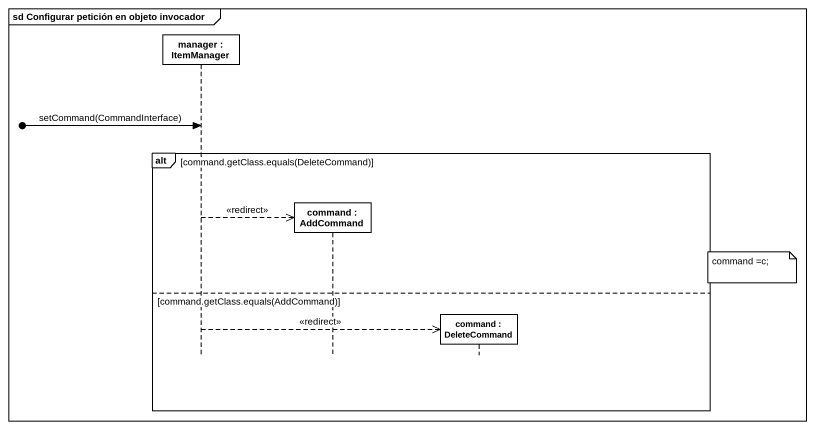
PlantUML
@startuml
mainframe sd Configurar petición en objeto invocador
hide footbox
participant "manager : ItemManager" as manager
participant "command : AddCommand" as command
participant "command : DeleteCommand" as command_2

[o-> manager : setCommand(CommandInterface)
alt command.getClass.equals(DeleteCommand)
  manager -->> command ** : <<redirect>>
  note right of command_2 : command =c;
else command.getClass.equals(AddCommand)
  manager -->> command_2 ** : <<redirect>>
end
@enduml
